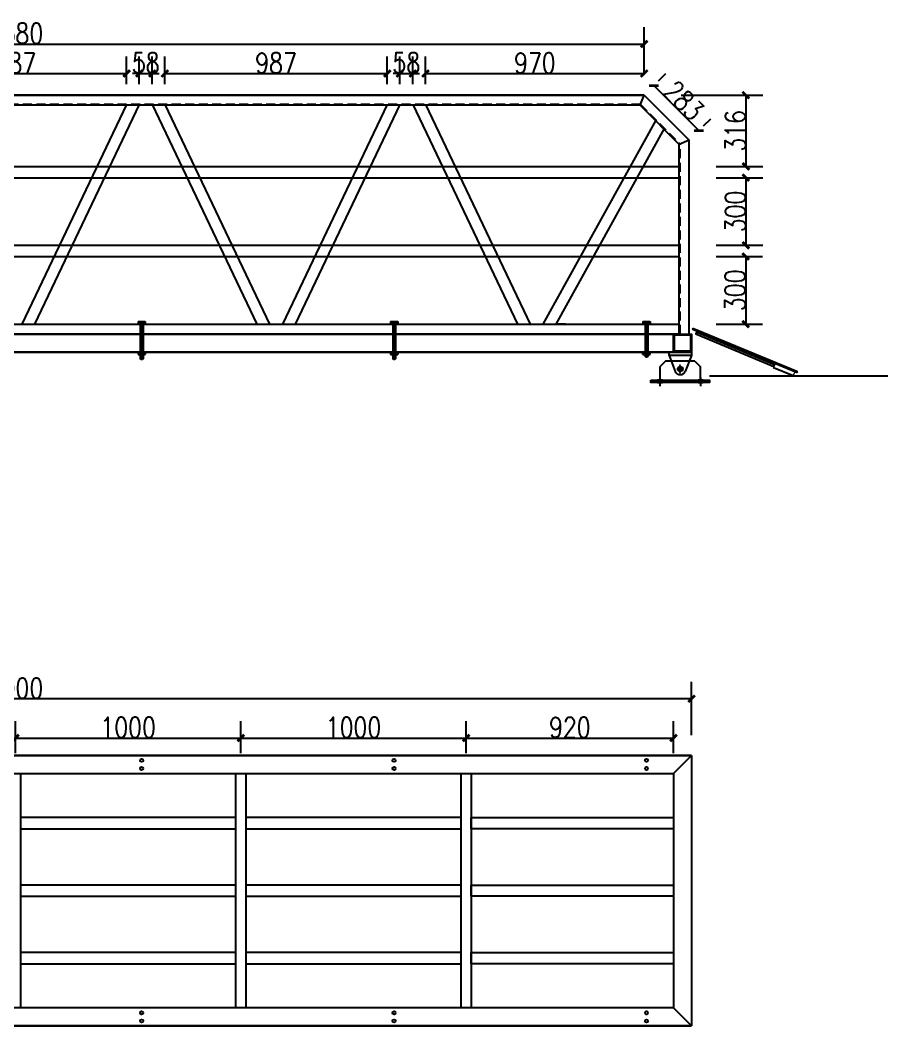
# Model space of a CAD drawing. Header units: millimetres. Extents: x 20612 to 158249, y -13511 to 156976.
# Drawn here: x 149743 to 153594, y 42538 to 47001 of the extents above; entities that cross this region are included whole.
import ezdxf

# ---------------------------------------------------------------- set-up
doc = ezdxf.new("R2010")
doc.units = ezdxf.units.MM
doc.header["$LTSCALE"] = 10
for name, pattern in [('BLTA11-LD-L-4001_Plot Plan for Seawater Intake System_20140729$0$key plan$0${ Wide Dash }', [12, 4, -2, 4, -2]), ('CENTER2', [28.575, 19.05, -3.175, 3.175, -3.175]), ('DASHED2', [9.525, 6.35, -3.175])]:
    doc.linetypes.add(name, pattern=pattern)
doc.layers.add('0 [HR] Dim', color=6, linetype='Continuous', lineweight=13)
doc.layers.add('W-STEEL_FRAME钢架', color=3, linetype='Continuous')
doc.styles.get("Standard").update_dxf_attribs({"font": 'simplex.shx', "width": 0.8, "bigfont": 'hztxt.shx'})
doc.dimstyles.new('W__30', dxfattribs={"dimtxt": 90, "dimasz": 30, "dimexe": 75, "dimexo": 90, "dimgap": 2, "dimtad": 1, "dimdec": 0, "dimzin": 0, "dimdsep": 46, "dimtxsty": 'Standard', "dimblk": 'ARCHTICK', "dimcen": 0.09, "dimclrd": 1, "dimclre": 1, "dimclrt": 2, "dimadec": 0, "dimazin": 0, "dimtfac": 1, "dimtdec": 0, "dimtix": 1, "dimtmove": 2, "dimatfit": 3, "dimldrblk": 'ARCHTICK', "dimfxl": 1, "dimtolj": 1, "dimtzin": 0, "dimarcsym": 0})

# ---------------------------------------------------------------- blocks, each defined once
blk = doc.blocks.new('_ArchTick')
at = {"color": 0, "linetype": 'ByBlock', "const_width": 0.4}
blk.add_lwpolyline([(-0.5, -0.5), (0.5, 0.5)], dxfattribs=at)
blk = doc.blocks.new('*D157')
at = {"layer": 'Defpoints', "color": 0, "transparency": 16777216}
for p in [(152555.5, 46710.7), (152512.8, 46668), (152712.8, 46468)]:
    blk.add_point(p, dxfattribs=at)
at = {"layer": 'W-STEEL_FRAME钢架', "color": 1, "lineweight": -2, "transparency": 16777216}
for p, q in [((152576.5, 46731.7), (152608.6, 46763.7)), ((152755.5, 46510.7), (152555.5, 46710.7)), ((152776.5, 46531.7), (152808.6, 46563.7))]:
    blk.add_line(p, q, dxfattribs=at)
at = {"layer": 'W-STEEL_FRAME钢架', "color": 1, "lineweight": -2, "transparency": 16777216, "xscale": 30, "yscale": 30, "zscale": 30}
for p, rotation in [((152555.5, 46710.7), 135), ((152755.5, 46510.7), 315)]:
    blk.add_blockref('_ArchTick', p, dxfattribs=dict(at, rotation=rotation))
at = {"layer": 'W-STEEL_FRAME钢架', "color": 7, "transparency": 16777216, "insert": (152688.8, 46644), "char_height": 90, "attachment_point": 5, "rotation": 315}
blk.add_mtext('\\A1;283', dxfattribs=at)
blk = doc.blocks.new('*D134')
at = {"layer": 'Defpoints', "color": 0, "transparency": 16777216}
for p in [(152512.8, 46895), (146932.8, 46668), (152512.8, 46668)]:
    blk.add_point(p, dxfattribs=at)
at = {"layer": 'W-STEEL_FRAME钢架', "color": 1, "lineweight": -2, "transparency": 16777216}
for p, q in [((146932.8, 46758), (146932.8, 46970)), ((152512.8, 46758), (152512.8, 46970)), ((146932.8, 46895), (152512.8, 46895))]:
    blk.add_line(p, q, dxfattribs=at)
at = {"layer": 'W-STEEL_FRAME钢架', "color": 1, "lineweight": -2, "transparency": 16777216, "xscale": 30, "yscale": 30, "zscale": 30, "rotation": 180}
blk.add_blockref('_ArchTick', (146932.8, 46895), dxfattribs=at)
at = {"layer": 'W-STEEL_FRAME钢架', "color": 1, "lineweight": -2, "transparency": 16777216, "xscale": 30, "yscale": 30, "zscale": 30}
blk.add_blockref('_ArchTick', (152512.8, 46895), dxfattribs=at)
at = {"layer": 'W-STEEL_FRAME钢架', "color": 7, "transparency": 16777216, "insert": (149722.8, 46942), "char_height": 90, "attachment_point": 5}
blk.add_mtext('\\A1;5580', dxfattribs=at)
blk = doc.blocks.new('*D168')
at = {"layer": 'Defpoints', "color": 0, "transparency": 16777216}
for p in [(150216.2, 46764.2), (149229.5, 46627), (150216.2, 46627)]:
    blk.add_point(p, dxfattribs=at)
at = {"layer": 'W-STEEL_FRAME钢架', "color": 1, "lineweight": -2, "transparency": 16777216}
for p, q in [((149229.5, 46717), (149229.5, 46839.2)), ((150216.2, 46717), (150216.2, 46839.2)), ((149229.5, 46764.2), (150216.2, 46764.2))]:
    blk.add_line(p, q, dxfattribs=at)
at = {"layer": 'W-STEEL_FRAME钢架', "color": 1, "lineweight": -2, "transparency": 16777216, "xscale": 30, "yscale": 30, "zscale": 30, "rotation": 180}
blk.add_blockref('_ArchTick', (149229.5, 46764.2), dxfattribs=at)
at = {"layer": 'W-STEEL_FRAME钢架', "color": 1, "lineweight": -2, "transparency": 16777216, "xscale": 30, "yscale": 30, "zscale": 30}
blk.add_blockref('_ArchTick', (150216.2, 46764.2), dxfattribs=at)
at = {"layer": 'W-STEEL_FRAME钢架', "color": 7, "transparency": 16777216, "insert": (149722.8, 46811.2), "char_height": 90, "attachment_point": 5}
blk.add_mtext('\\A1;987', dxfattribs=at)
blk = doc.blocks.new('*D144')
at = {"layer": 'Defpoints', "color": 0, "transparency": 16777216}
for p in [(150329.9, 46764.2), (150272.3, 46627), (150329.9, 46627)]:
    blk.add_point(p, dxfattribs=at)
at = {"layer": 'W-STEEL_FRAME钢架', "color": 1, "lineweight": -2, "transparency": 16777216}
for p, q in [((150272.3, 46717), (150272.3, 46839.2)), ((150329.9, 46717), (150329.9, 46839.2)), ((150272.3, 46764.2), (150242.3, 46764.2)), ((150272.3, 46764.2), (150329.9, 46764.2)), ((150329.9, 46764.2), (150359.9, 46764.2))]:
    blk.add_line(p, q, dxfattribs=at)
at = {"layer": 'W-STEEL_FRAME钢架', "color": 1, "lineweight": -2, "transparency": 16777216, "xscale": 30, "yscale": 30, "zscale": 30}
blk.add_blockref('_ArchTick', (150272.3, 46764.2), dxfattribs=at)
at = {"layer": 'W-STEEL_FRAME钢架', "color": 1, "lineweight": -2, "transparency": 16777216, "xscale": 30, "yscale": 30, "zscale": 30, "rotation": 180}
blk.add_blockref('_ArchTick', (150329.9, 46764.2), dxfattribs=at)
at = {"layer": 'W-STEEL_FRAME钢架', "color": 7, "transparency": 16777216, "insert": (150301.1, 46811.2), "char_height": 90, "attachment_point": 5}
blk.add_mtext('\\A1;58', dxfattribs=at)
blk = doc.blocks.new('*D169')
at = {"layer": 'Defpoints', "color": 0, "transparency": 16777216}
for p in [(151372.7, 46764.2), (150385.9, 46627), (151372.7, 46627)]:
    blk.add_point(p, dxfattribs=at)
at = {"layer": 'W-STEEL_FRAME钢架', "color": 1, "lineweight": -2, "transparency": 16777216}
for p, q in [((150385.9, 46717), (150385.9, 46839.2)), ((151372.7, 46717), (151372.7, 46839.2)), ((150385.9, 46764.2), (151372.7, 46764.2))]:
    blk.add_line(p, q, dxfattribs=at)
at = {"layer": 'W-STEEL_FRAME钢架', "color": 1, "lineweight": -2, "transparency": 16777216, "xscale": 30, "yscale": 30, "zscale": 30, "rotation": 180}
blk.add_blockref('_ArchTick', (150385.9, 46764.2), dxfattribs=at)
at = {"layer": 'W-STEEL_FRAME钢架', "color": 1, "lineweight": -2, "transparency": 16777216, "xscale": 30, "yscale": 30, "zscale": 30}
blk.add_blockref('_ArchTick', (151372.7, 46764.2), dxfattribs=at)
at = {"layer": 'W-STEEL_FRAME钢架', "color": 7, "transparency": 16777216, "insert": (150879.3, 46811.2), "char_height": 90, "attachment_point": 5}
blk.add_mtext('\\A1;987', dxfattribs=at)
blk = doc.blocks.new('*D145')
at = {"layer": 'Defpoints', "color": 0, "transparency": 16777216}
for p in [(151486.3, 46764.2), (151428.7, 46627), (151486.3, 46627)]:
    blk.add_point(p, dxfattribs=at)
at = {"layer": 'W-STEEL_FRAME钢架', "color": 1, "lineweight": -2, "transparency": 16777216}
for p, q in [((151428.7, 46717), (151428.7, 46839.2)), ((151486.3, 46717), (151486.3, 46839.2)), ((151428.7, 46764.2), (151398.7, 46764.2)), ((151428.7, 46764.2), (151486.3, 46764.2)), ((151486.3, 46764.2), (151516.3, 46764.2))]:
    blk.add_line(p, q, dxfattribs=at)
at = {"layer": 'W-STEEL_FRAME钢架', "color": 1, "lineweight": -2, "transparency": 16777216, "xscale": 30, "yscale": 30, "zscale": 30}
blk.add_blockref('_ArchTick', (151428.7, 46764.2), dxfattribs=at)
at = {"layer": 'W-STEEL_FRAME钢架', "color": 1, "lineweight": -2, "transparency": 16777216, "xscale": 30, "yscale": 30, "zscale": 30, "rotation": 180}
blk.add_blockref('_ArchTick', (151486.3, 46764.2), dxfattribs=at)
at = {"layer": 'W-STEEL_FRAME钢架', "color": 7, "transparency": 16777216, "insert": (151457.5, 46811.2), "char_height": 90, "attachment_point": 5}
blk.add_mtext('\\A1;58', dxfattribs=at)
blk = doc.blocks.new('*D170')
at = {"layer": 'Defpoints', "color": 0, "transparency": 16777216}
for p in [(152512.8, 46764.2), (152512.8, 46668), (151542.4, 46627)]:
    blk.add_point(p, dxfattribs=at)
at = {"layer": 'W-STEEL_FRAME钢架', "color": 1, "lineweight": -2, "transparency": 16777216}
for p, q in [((151542.4, 46717), (151542.4, 46839.2)), ((152512.8, 46758), (152512.8, 46839.2)), ((151542.4, 46764.2), (152512.8, 46764.2))]:
    blk.add_line(p, q, dxfattribs=at)
at = {"layer": 'W-STEEL_FRAME钢架', "color": 1, "lineweight": -2, "transparency": 16777216, "xscale": 30, "yscale": 30, "zscale": 30, "rotation": 180}
blk.add_blockref('_ArchTick', (151542.4, 46764.2), dxfattribs=at)
at = {"layer": 'W-STEEL_FRAME钢架', "color": 1, "lineweight": -2, "transparency": 16777216, "xscale": 30, "yscale": 30, "zscale": 30}
blk.add_blockref('_ArchTick', (152512.8, 46764.2), dxfattribs=at)
at = {"layer": 'W-STEEL_FRAME钢架', "color": 7, "transparency": 16777216, "insert": (152027.6, 46811.2), "char_height": 90, "attachment_point": 5}
blk.add_mtext('\\A1;970', dxfattribs=at)
blk = doc.blocks.new('*D146')
at = {"layer": 'Defpoints', "color": 0, "transparency": 16777216}
for p in [(152586.9, 46668), (152742.8, 46352), (152963.8, 46352)]:
    blk.add_point(p, dxfattribs=at)
at = {"layer": 'W-STEEL_FRAME钢架', "color": 1, "lineweight": -2, "transparency": 16777216}
for p, q in [((152676.9, 46668), (153038.8, 46668)), ((152963.8, 46668), (152963.8, 46352)), ((152832.8, 46352), (153038.8, 46352))]:
    blk.add_line(p, q, dxfattribs=at)
at = {"layer": 'W-STEEL_FRAME钢架', "color": 1, "lineweight": -2, "transparency": 16777216, "xscale": 30, "yscale": 30, "zscale": 30}
for p, rotation in [((152963.8, 46668), 90), ((152963.8, 46352), 270)]:
    blk.add_blockref('_ArchTick', p, dxfattribs=dict(at, rotation=rotation))
at = {"layer": 'W-STEEL_FRAME钢架', "color": 7, "transparency": 16777216, "insert": (152916.8, 46510), "char_height": 90, "attachment_point": 5, "rotation": 90}
blk.add_mtext('\\A1;316', dxfattribs=at)
blk = doc.blocks.new('*D147')
at = {"layer": 'Defpoints', "color": 0, "transparency": 16777216}
for p in [(152742.8, 46302), (152741.9, 46002), (152963.8, 46002)]:
    blk.add_point(p, dxfattribs=at)
at = {"layer": 'W-STEEL_FRAME钢架', "color": 1, "lineweight": -2, "transparency": 16777216}
for p, q in [((152832.8, 46302), (153038.8, 46302)), ((152963.8, 46302), (152963.8, 46002)), ((152831.9, 46002), (153038.8, 46002))]:
    blk.add_line(p, q, dxfattribs=at)
at = {"layer": 'W-STEEL_FRAME钢架', "color": 1, "lineweight": -2, "transparency": 16777216, "xscale": 30, "yscale": 30, "zscale": 30}
for p, rotation in [((152963.8, 46302), 90), ((152963.8, 46002), 270)]:
    blk.add_blockref('_ArchTick', p, dxfattribs=dict(at, rotation=rotation))
at = {"layer": 'W-STEEL_FRAME钢架', "color": 7, "transparency": 16777216, "insert": (152916.8, 46152), "char_height": 90, "attachment_point": 5, "rotation": 90}
blk.add_mtext('\\A1;300', dxfattribs=at)
blk = doc.blocks.new('*D148')
at = {"layer": 'Defpoints', "color": 0, "transparency": 16777216}
for p in [(152741.9, 45952), (152741.9, 45652), (152963, 45652)]:
    blk.add_point(p, dxfattribs=at)
at = {"layer": 'W-STEEL_FRAME钢架', "color": 1, "lineweight": -2, "transparency": 16777216}
for p, q in [((152831.9, 45952), (153038, 45952)), ((152963, 45952), (152963, 45652)), ((152831.9, 45652), (153038, 45652))]:
    blk.add_line(p, q, dxfattribs=at)
at = {"layer": 'W-STEEL_FRAME钢架', "color": 1, "lineweight": -2, "transparency": 16777216, "xscale": 30, "yscale": 30, "zscale": 30}
for p, rotation in [((152963, 45952), 90), ((152963, 45652), 270)]:
    blk.add_blockref('_ArchTick', p, dxfattribs=dict(at, rotation=rotation))
at = {"layer": 'W-STEEL_FRAME钢架', "color": 7, "transparency": 16777216, "insert": (152916, 45802), "char_height": 90, "attachment_point": 5, "rotation": 90}
blk.add_mtext('\\A1;300', dxfattribs=at)
blk = doc.blocks.new('滚轮支架 -left')
for p, q in [((-50, 10), (-22.4, 81)), ((50, 10), (22.4, 81))]:
    blk.add_line(p, q)
at = {"color": 3, "linetype": 'CENTER2'}
for p, q in [((-15, 70), (15, 70)), ((0, 85), (0, 55))]:
    blk.add_line(p, q, dxfattribs=at)
blk.add_lwpolyline([(-50, 10), (50, 10), (50, -5), (-50, -5)], close=True)
blk.add_circle((0, 70), 11)
blk.add_arc((0, 70), 25, 26.1956, 153.8044)
blk = doc.blocks.new('Hole -side1')
at = {"color": 3, "linetype": 'CENTER2'}
blk.add_line((-12.9, 0), (26.4, 0), dxfattribs=at)
at = {"linetype": 'DASHED2'}
blk.add_lwpolyline([(0, -11), (10, -11), (10, 11), (0, 11)], close=True, dxfattribs=at)
blk = doc.blocks.new('*D152')
at = {"layer": 'Defpoints', "color": 0, "transparency": 16777216}
for p in [(150722.8, 43815.7), (149722.8, 43658.4), (150722.8, 43658.4)]:
    blk.add_point(p, dxfattribs=at)
at = {"layer": 'W-STEEL_FRAME钢架', "color": 1, "lineweight": -2, "transparency": 16777216}
for p, q in [((149722.8, 43748.4), (149722.8, 43890.7)), ((150722.8, 43748.4), (150722.8, 43890.7)), ((149722.8, 43815.7), (150722.8, 43815.7))]:
    blk.add_line(p, q, dxfattribs=at)
at = {"layer": 'W-STEEL_FRAME钢架', "color": 1, "lineweight": -2, "transparency": 16777216, "xscale": 30, "yscale": 30, "zscale": 30, "rotation": 180}
blk.add_blockref('_ArchTick', (149722.8, 43815.7), dxfattribs=at)
at = {"layer": 'W-STEEL_FRAME钢架', "color": 1, "lineweight": -2, "transparency": 16777216, "xscale": 30, "yscale": 30, "zscale": 30}
blk.add_blockref('_ArchTick', (150722.8, 43815.7), dxfattribs=at)
at = {"layer": 'W-STEEL_FRAME钢架', "color": 7, "transparency": 16777216, "insert": (150222.8, 43862.7), "char_height": 90, "attachment_point": 5}
blk.add_mtext('\\A1;1000', dxfattribs=at)
blk = doc.blocks.new('*D153')
at = {"layer": 'Defpoints', "color": 0, "transparency": 16777216}
for p in [(151722.8, 43815.7), (150722.8, 43658.4), (151722.8, 43658.4)]:
    blk.add_point(p, dxfattribs=at)
at = {"layer": 'W-STEEL_FRAME钢架', "color": 1, "lineweight": -2, "transparency": 16777216}
for p, q in [((150722.8, 43748.4), (150722.8, 43890.7)), ((151722.8, 43748.4), (151722.8, 43890.7)), ((150722.8, 43815.7), (151722.8, 43815.7))]:
    blk.add_line(p, q, dxfattribs=at)
at = {"layer": 'W-STEEL_FRAME钢架', "color": 1, "lineweight": -2, "transparency": 16777216, "xscale": 30, "yscale": 30, "zscale": 30, "rotation": 180}
blk.add_blockref('_ArchTick', (150722.8, 43815.7), dxfattribs=at)
at = {"layer": 'W-STEEL_FRAME钢架', "color": 1, "lineweight": -2, "transparency": 16777216, "xscale": 30, "yscale": 30, "zscale": 30}
blk.add_blockref('_ArchTick', (151722.8, 43815.7), dxfattribs=at)
at = {"layer": 'W-STEEL_FRAME钢架', "color": 7, "transparency": 16777216, "insert": (151222.8, 43862.7), "char_height": 90, "attachment_point": 5}
blk.add_mtext('\\A1;1000', dxfattribs=at)
blk = doc.blocks.new('*D173')
at = {"layer": 'Defpoints', "color": 0, "transparency": 16777216}
for p in [(146722.8, 43989.8), (146722.8, 43738.4), (152722.8, 43738.4)]:
    blk.add_point(p, dxfattribs=at)
at = {"layer": 'W-STEEL_FRAME钢架', "color": 1, "lineweight": -2, "transparency": 16777216}
for p, q in [((146722.8, 43828.4), (146722.8, 44064.8)), ((152722.8, 43828.4), (152722.8, 44064.8)), ((152722.8, 43989.8), (146722.8, 43989.8))]:
    blk.add_line(p, q, dxfattribs=at)
at = {"layer": 'W-STEEL_FRAME钢架', "color": 1, "lineweight": -2, "transparency": 16777216, "xscale": 30, "yscale": 30, "zscale": 30, "rotation": 180}
blk.add_blockref('_ArchTick', (146722.8, 43989.8), dxfattribs=at)
at = {"layer": 'W-STEEL_FRAME钢架', "color": 1, "lineweight": -2, "transparency": 16777216, "xscale": 30, "yscale": 30, "zscale": 30}
blk.add_blockref('_ArchTick', (152722.8, 43989.8), dxfattribs=at)
at = {"layer": 'W-STEEL_FRAME钢架', "color": 7, "transparency": 16777216, "insert": (149722.8, 44036.8), "char_height": 90, "attachment_point": 5}
blk.add_mtext('\\A1;6000', dxfattribs=at)
blk = doc.blocks.new('*U123')
blk.add_lwpolyline([(22, -520), (-22, -520), (-22, 520), (22, 520), (22, -520)])
blk = doc.blocks.new('*U124')
at = {"color": 0, "linetype": 'ByBlock', "lineweight": -2, "transparency": 16777216}
for p in [(0, 0), (1000, 0), (2000, 0), (3000, 0), (4000, 0)]:
    blk.add_blockref('*U123', p, dxfattribs=at)
blk = doc.blocks.new('*D135')
at = {"layer": 'Defpoints', "color": 0, "transparency": 16777216}
for p in [(152642.8, 43815.7), (151722.8, 43658.4), (152642.8, 43658.4)]:
    blk.add_point(p, dxfattribs=at)
at = {"layer": 'W-STEEL_FRAME钢架', "color": 1, "lineweight": -2, "transparency": 16777216}
for p, q in [((151722.8, 43748.4), (151722.8, 43890.7)), ((152642.8, 43748.4), (152642.8, 43890.7)), ((151722.8, 43815.7), (152642.8, 43815.7))]:
    blk.add_line(p, q, dxfattribs=at)
at = {"layer": 'W-STEEL_FRAME钢架', "color": 1, "lineweight": -2, "transparency": 16777216, "xscale": 30, "yscale": 30, "zscale": 30, "rotation": 180}
blk.add_blockref('_ArchTick', (151722.8, 43815.7), dxfattribs=at)
at = {"layer": 'W-STEEL_FRAME钢架', "color": 1, "lineweight": -2, "transparency": 16777216, "xscale": 30, "yscale": 30, "zscale": 30}
blk.add_blockref('_ArchTick', (152642.8, 43815.7), dxfattribs=at)
at = {"layer": 'W-STEEL_FRAME钢架', "color": 7, "transparency": 16777216, "insert": (152182.8, 43862.7), "char_height": 90, "attachment_point": 5}
blk.add_mtext('\\A1;920', dxfattribs=at)
blk = doc.blocks.new('*U753')
blk.add_lwpolyline([(-478, -25), (478, -25), (478, 25), (-478, 25)], close=True)
blk = doc.blocks.new('*U754')
at = {"color": 0, "linetype": 'ByBlock', "lineweight": -2, "transparency": 16777216}
for p in [(0, 0), (0, -300), (0, -600)]:
    blk.add_blockref('*U753', p, dxfattribs=at)
blk = doc.blocks.new('*U755')
blk.add_lwpolyline([(-478, -25), (478, -25), (478, 25), (-478, 25)], close=True)
blk = doc.blocks.new('*U756')
at = {"color": 0, "linetype": 'ByBlock', "lineweight": -2, "transparency": 16777216}
for p in [(0, 0), (0, -300), (0, -600)]:
    blk.add_blockref('*U755', p, dxfattribs=at)
blk = doc.blocks.new('*U757')
blk.add_lwpolyline([(-449, -25), (449, -25), (449, 25), (-449, 25)], close=True)
blk = doc.blocks.new('*U758')
at = {"color": 0, "linetype": 'ByBlock', "lineweight": -2, "transparency": 16777216}
for p in [(0, 0), (0, -300), (0, -600)]:
    blk.add_blockref('*U757', p, dxfattribs=at)

msp = doc.modelspace()

# ---------------------------------------------------------------- linework, layer by layer
at = {"color": 4}
for p, q in [((146932.8, 46668), (152512.8, 46668)), ((152512.8, 46668), (146932.8, 46668)), ((152494.2, 46623), (152512.8, 46668)), ((152512.8, 46668), (152712.8, 46468)), ((152494.2, 46623), (146951.5, 46623)), ((152494.2, 46623), (152667.8, 46449.4)), ((152712.8, 46468), (152667.8, 46449.4)), ((152712.8, 45608), (152712.8, 46468)), ((152667.8, 45608), (152667.8, 46449.4))]:
    msp.add_line(p, q, dxfattribs=at)
at = {"color": 8, "linetype": 'BLTA11-LD-L-4001_Plot Plan for Seawater Intake System_20140729$0$key plan$0${ Wide Dash }'}
for p, q in [((152495.9, 46627), (146949.8, 46627)), ((152495.9, 46627), (152671.8, 46451)), ((152671.8, 45608), (152671.8, 46451))]:
    msp.add_line(p, q, dxfattribs=at)
at = {"color": 0}
for p, q in [((150216.2, 46627), (149751.6, 45652)), ((150272.3, 46627), (149807.7, 45652)), ((150329.9, 46627), (150794.4, 45652)), ((150385.9, 46627), (150850.5, 45652)), ((151372.7, 46627), (150908.1, 45652)), ((151428.7, 46627), (150964.2, 45652)), ((151486.3, 46627), (151950.9, 45652)), ((151542.4, 46627), (152007, 45652)), ((152064.6, 45652), (152566.2, 46556.7)), ((152122.7, 45652), (152602.6, 46520.2)), ((146778.7, 46352), (152667.8, 46352)), ((146778.7, 46302), (152667.8, 46302)), ((146777.8, 46002), (152667.8, 46002)), ((146777.8, 45952), (152667.8, 45952)), ((152163.7, 45652), (152118.8, 45652))]:
    msp.add_line(p, q, dxfattribs=at)
at = {"color": 1}
for p, q in [((150266.8, 45664), (150266.8, 45654)), ((150266.8, 45664), (150298.8, 45664)), ((150266.8, 45654), (150298.8, 45654)), ((150271.8, 45664), (150271.8, 45654)), ((150276.8, 45664), (150276.8, 45498.4)), ((150282.8, 45664), (150282.8, 45498.4)), ((150288.8, 45664), (150288.8, 45498.4)), ((150293.8, 45664), (150293.8, 45654)), ((150298.8, 45664), (150298.8, 45654)), ((151386.8, 45664), (151386.8, 45654)), ((151386.8, 45664), (151418.8, 45664)), ((151386.8, 45654), (151418.8, 45654)), ((151391.8, 45664), (151391.8, 45654)), ((151396.8, 45664), (151396.8, 45498.4)), ((151402.8, 45664), (151402.8, 45498.4)), ((151408.8, 45664), (151408.8, 45498.4)), ((151413.8, 45664), (151413.8, 45654)), ((151418.8, 45664), (151418.8, 45654)), ((152506.8, 45664), (152506.8, 45654)), ((152506.8, 45664), (152538.8, 45664)), ((152506.8, 45654), (152538.8, 45654)), ((152511.8, 45664), (152511.8, 45654)), ((152516.8, 45664), (152516.8, 45508.4)), ((152522.8, 45664), (152522.8, 45508.4)), ((152528.8, 45664), (152528.8, 45508.4)), ((152533.8, 45664), (152533.8, 45654)), ((152538.8, 45664), (152538.8, 45654)), ((150266.8, 45652), (150298.8, 45652)), ((151386.8, 45652), (151418.8, 45652)), ((152506.8, 45652), (152538.8, 45652)), ((150266.8, 45528), (150266.8, 45518)), ((150266.8, 45528), (150298.8, 45528)), ((150271.8, 45528), (150271.8, 45518)), ((150293.8, 45528), (150293.8, 45518)), ((150298.8, 45528), (150298.8, 45518)), ((151386.8, 45528), (151386.8, 45518)), ((151386.8, 45528), (151418.8, 45528)), ((151391.8, 45528), (151391.8, 45518)), ((151413.8, 45528), (151413.8, 45518)), ((151418.8, 45528), (151418.8, 45518)), ((152506.8, 45518), (152506.8, 45528)), ((152506.8, 45528), (152538.8, 45528)), ((152506.8, 45528), (152538.8, 45528)), ((152511.8, 45518), (152511.8, 45528)), ((152533.8, 45518), (152533.8, 45528)), ((152538.8, 45518), (152538.8, 45528)), ((150266.8, 45518), (150298.8, 45518)), ((150279.8, 45495.4), (150276.8, 45498.4)), ((150285.8, 45495.4), (150279.8, 45495.4)), ((150288.8, 45498.4), (150285.8, 45495.4)), ((151386.8, 45518), (151418.8, 45518)), ((151399.8, 45495.4), (151396.8, 45498.4)), ((151405.8, 45495.4), (151399.8, 45495.4)), ((151408.8, 45498.4), (151405.8, 45495.4)), ((152506.8, 45518), (152538.8, 45518)), ((152519.8, 45505.4), (152516.8, 45508.4)), ((152525.8, 45505.4), (152519.8, 45505.4)), ((152528.8, 45508.4), (152525.8, 45505.4))]:
    msp.add_line(p, q, dxfattribs=at)
at = {"color": 3}
for p, q in [((146722.8, 45608), (152722.8, 45608)), ((152722.8, 45528), (152722.8, 45608)), ((152722.8, 45528), (152722.8, 45579)), ((146722.8, 45528), (152722.8, 45528)), ((146722.8, 43738.4), (152722.8, 43738.4)), ((152722.8, 43738.4), (146722.8, 43738.4)), ((152642.8, 43658.4), (152722.8, 43738.4)), ((152722.8, 43738.4), (152722.8, 42538.4)), ((146802.8, 43658.4), (152642.8, 43658.4)), ((146802.8, 43658.4), (152642.8, 43658.4)), ((152642.8, 43658.4), (152642.8, 42618.4)), ((152642.8, 42618.4), (146802.8, 42618.4)), ((152642.8, 42618.4), (146802.8, 42618.4)), ((152642.8, 42618.4), (152722.8, 42538.4)), ((152722.8, 42538.4), (146722.8, 42538.4)), ((146722.8, 42538.4), (152722.8, 42538.4))]:
    msp.add_line(p, q, dxfattribs=at)
at = {"color": 3, "lineweight": 5}
for p, q in [((152642.8, 45528), (152642.8, 45608)), ((152722.8, 45528), (152722.8, 45608)), ((152722.8, 45548), (152722.8, 45608))]:
    msp.add_line(p, q, dxfattribs=at)
for p, q in [((152737.8, 45488), (152607.8, 45488)), ((152582.8, 45463), (152582.8, 45403)), ((152762.8, 45403), (152762.8, 45463)), ((153173.1, 45423.1), (153087.1, 45458.7)), ((152582.8, 45403), (152762.8, 45403))]:
    msp.add_line(p, q)
at = {"lineweight": 5}
for p, q in [((153093.5, 45476.8), (153086.6, 45460)), ((153181.3, 45440.4), (153174.4, 45423.7))]:
    msp.add_line(p, q, dxfattribs=at)
at = {"color": 4}
msp.add_lwpolyline([(146777.8, 45652), (152667.8, 45652), (152667.8, 45608), (146777.8, 45608)], close=True, dxfattribs=at)
msp.add_lwpolyline([(153191.1, 45440.7), (153190, 45437.9, -0.414214), (153188.7, 45437.4), (152729, 45627.7, -0.416514), (152728.4, 45629), (152730, 45632.7, -0.411917), (152731.3, 45633.3), (153190.1, 45443.3)], format="xyb")
for points in [[(153093.5, 45476.8), (152746.1, 45620.6), (152741.2, 45608.6), (153088.5, 45464.8)], [(152542.8, 45403), (152802.8, 45403), (152802.8, 45393), (152542.8, 45393)]]:
    msp.add_lwpolyline(points, close=True)
for points in [[(153091.6, 45472.1), (152744.2, 45616)], [(152607.8, 45488), (152582.8, 45463)], [(152737.8, 45488), (152762.8, 45463)], [(152802.8, 45423), (153594, 45423)]]:
    msp.add_lwpolyline(points)
at = {"color": 3}
for points in [[(146722.8, 45608), (152722.8, 45608), (152722.8, 45528), (146722.8, 45528)], [(152642.8, 45608), (152722.8, 45608), (152722.8, 45528), (152642.8, 45528)], [(152646.8, 45604), (152718.8, 45604), (152718.8, 45532), (152646.8, 45532)]]:
    msp.add_lwpolyline(points, close=True, dxfattribs=at)
at = {"color": 3, "lineweight": 5}
for points in [[(152722.8, 45608), (152642.8, 45608), (152642.8, 45528), (152722.8, 45528)], [(152718.8, 45604), (152646.8, 45604), (152646.8, 45532), (152718.8, 45532)]]:
    msp.add_lwpolyline(points, close=True, dxfattribs=at)
for centre in [(150282.8, 43716.4), (151402.8, 43716.4), (152522.9, 43716.4), (150282.8, 43680.4), (151402.8, 43680.4), (152522.9, 43680.4), (150282.8, 42596.4), (151402.8, 42596.4), (152522.9, 42596.4), (150282.8, 42560.4), (151402.8, 42560.4), (152522.9, 42560.4)]:
    msp.add_circle(centre, 7)
at = {"lineweight": 5}
msp.add_arc((153087.5, 45459.7), 1, 157.5037, 247.5037, dxfattribs=at)
for centre, radius, start, end in [((153189.3, 45441.4), 2, 337.5037, 67.5037), ((153173.4, 45424.1), 1, 247.5037, 337.5037)]:
    msp.add_arc(centre, radius, start, end)
at = {"layer": '0 [HR] Dim', "color": 3, "linetype": 'CENTER2'}
msp.add_line((152672.8, 45433), (152672.8, 45473), dxfattribs=at)

# ---------------------------------------------------------------- block references
for name, p, rotation in [('滚轮支架 -left', (152672.8, 45523), 180), ('Hole -side1', (152582.8, 45403), 270), ('Hole -side1', (152762.8, 45403), 270)]:
    msp.add_blockref(name, p, dxfattribs=dict(rotation=rotation))
for name, p in [('*U124', (147722.8, 43138.4)), ('*U754', (150222.8, 43438.4)), ('*U756', (151222.8, 43438.4))]:
    msp.add_blockref(name, p)
at = {"xscale": -1, "rotation": 359.9999999993747}
msp.add_blockref('*U758', (152193.8, 43438.4), dxfattribs=at)

# ---------------------------------------------------------------- dimensions: what is measured, and where the dimension line sits
at = {"layer": 'W-STEEL_FRAME钢架'}
for p1, distance, picture, middle in [((146932.8, 46668), 227, '*D134', (149722.8, 46942)), ((152712.8, 46468), -60.4, '*D157', (152688.8, 46644))]:
    dim = msp.add_aligned_dim(p1=p1, p2=(152512.8, 46668), distance=distance, dimstyle='W__30', override={"dimclrt": 7}, dxfattribs=at)
    dim.commit()
    dim.dimension.update_dxf_attribs({"geometry": picture, "text_midpoint": middle})
for base, p1, p2, picture, middle in [((150216.2, 46764.2), (149229.5, 46627), (150216.2, 46627), '*D168', (149722.8, 46811.2)), ((150329.9, 46764.2), (150272.3, 46627), (150329.9, 46627), '*D144', (150301.1, 46811.2)), ((151372.7, 46764.2), (150385.9, 46627), (151372.7, 46627), '*D169', (150879.3, 46811.2)), ((151486.3, 46764.2), (151428.7, 46627), (151486.3, 46627), '*D145', (151457.5, 46811.2)), ((152512.8, 46764.2), (151542.4, 46627), (152512.8, 46668), '*D170', (152027.6, 46811.2)), ((146722.8, 43989.8), (152722.8, 43738.4), (146722.8, 43738.4), '*D173', (149722.8, 44036.8)), ((150722.8, 43815.7), (149722.8, 43658.4), (150722.8, 43658.4), '*D152', (150222.8, 43862.7)), ((151722.8, 43815.7), (150722.8, 43658.4), (151722.8, 43658.4), '*D153', (151222.8, 43862.7)), ((152642.8, 43815.7), (151722.8, 43658.4), (152642.8, 43658.4), '*D135', (152182.8, 43862.7))]:
    dim = msp.add_linear_dim(base=base, p1=p1, p2=p2, dimstyle='W__30', override={"dimclrt": 7}, dxfattribs=at)
    dim.commit()
    dim.dimension.update_dxf_attribs({"geometry": picture, "text_midpoint": middle})
for base, p1, p2, picture, middle in [((152963.8, 46352), (152586.9, 46668), (152742.8, 46352), '*D146', (152916.8, 46510)), ((152963.8, 46002), (152742.8, 46302), (152741.9, 46002), '*D147', (152916.8, 46152)), ((152963, 45652), (152741.9, 45952), (152741.9, 45652), '*D148', (152916, 45802))]:
    dim = msp.add_linear_dim(base=base, p1=p1, p2=p2, angle=90, dimstyle='W__30', override={"dimclrt": 7}, dxfattribs=at)
    dim.commit()
    dim.dimension.update_dxf_attribs({"geometry": picture, "text_midpoint": middle})

doc.saveas('drawing.dxf')
